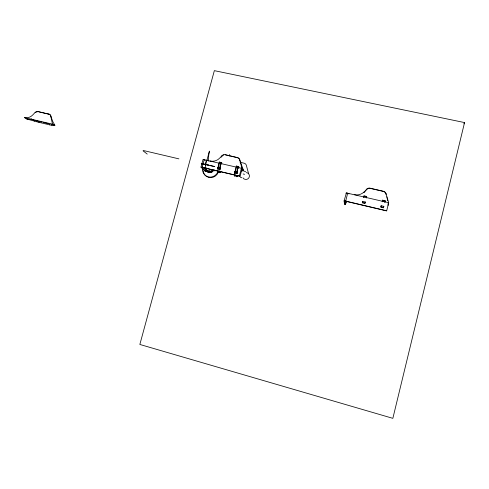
<?xml version="1.0" encoding="UTF-8"?>
<svg xmlns="http://www.w3.org/2000/svg" width="489" height="489" viewBox="0 0 489 489"><rect width="100%" height="100%" fill="white"/><g stroke="black" fill="none" stroke-linecap="round" stroke-linejoin="round"><path stroke-width="0.73" d="M234.94 175.49L234.971 174.817M363.779 197.391L364.054 195.832L366.695 196.444L366.671 197.049L364.042 196.407L364.054 195.832M388.113 203.882L388.694 202.703L385.949 193.583A3.478 3.356 -0.8 0 0 383.413 191.266L370.112 188.192A3.454 3.344 -3.5 0 0 366.781 189.145L363.957 192.434M366.408 198.008L366.695 196.444M364.189 192.171A18.668 1.956 -46.5 0 1 366.781 189.359L366.787 189.145M364.042 196.437L363.877 197.342M205.6 167.66L205.6 168.595M205.728 165.41C205.887 163.998 206.071 159.799 207.312 160.636M217.905 167.366L217.825 168.467L220.258 169.041L220.337 167.935L217.905 167.366L217.526 168.772L219.958 169.347L220.337 167.935M217.825 170.478L217.813 172.128M217.905 169.353C218.088 167.666 218.381 161.737 220.032 163.1M217.978 170.808L217.96 171.48M218.082 169.231L219.402 163.283M219.647 170.912L219.628 172.556M219.744 169.555C219.94 167.831 220.227 162.489 221.774 163.436M219.812 171.009L219.775 171.914M219.922 169.432C220.074 168.082 220.264 162.77 221.609 164.047M234.958 171.37L234.861 172.476L237.318 173.051L237.416 171.951L234.958 171.37L234.579 172.788L237.037 173.369L237.416 171.951M234.824 174.72L234.793 176.144M234.94 173.363C235.172 171.657 235.46 166.107 236.957 166.981M235.111 173.24L236.468 167.25M236.645 175.374L236.627 176.578M236.804 173.577C237.037 171.883 237.397 166.229 238.864 167.495M236.81 175.251L236.78 175.924M236.969 173.448C237.153 172.085 237.379 166.975 238.595 167.984M382.196 201.7L382.551 200.148L385.216 200.765L384.886 202.257M382.215 201.755L382.551 200.148M382.447 200.734L385.106 201.327M385.949 193.583L386.096 194.433M384.855 202.318L385.216 200.765M362.661 201.37L362.416 202.483L365.057 203.1L365.301 201.994L362.661 201.37L362.294 202.843L364.935 203.467L365.301 201.994M388.168 204.891L388.364 204.047L388.052 205.288M381.157 205.716L380.894 206.829L383.559 207.458L383.828 206.346L381.157 205.716L380.79 207.202L383.455 207.825L383.828 206.346M464.55 122.574L392.85 418.346L139.848 344.458L214.347 70.654L464.55 122.574L463.89 123.839M346.365 201.052L345.497 204.475L344.543 204.249L344.079 200.967L346.395 192.929L388.694 202.703L386.652 210.918L348.315 201.871A3.35 0.465 13.7 0 0 345.112 201.59M344.983 201.554L345.075 201.199M345.368 200.582L345.014 202.024L345.735 203.179L346.047 201.37L345.735 203.179M344.543 204.249L344.763 203.381M344.989 202.483L345.228 201.56M344.091 200.936L345.68 201.101L347.703 193.131M236.108 167.055L236.376 166.04L238.84 166.615L238.565 167.629M200.955 167.097L239.347 176.009L241.688 167.214L239.689 159.75A3.27 3.16 -39.7 0 0 237.391 157.556L225.129 154.72A3.258 3.142 -42 0 0 222.018 155.655L219.561 158.216A9.737 9.352 -43.4 0 1 210.264 161.003L210.356 161.119M219.06 163.075L219.329 162.061L221.761 162.629L221.493 163.644M229.219 156.015L229.604 154.567M241.401 168.295L203.051 159.469L200.967 167.189L205.166 171.229L206.046 171.437L206.578 169.451M202.153 167.238L204.219 159.603M202.629 166.92L202.367 167.886A3.179 0.434 15.2 0 1 204.757 167.99L240.105 176.333L242.11 168.558L243.198 169.952L242.954 170.869L241.499 170.527M206.933 160.239L209.408 151.095L208.345 157.764L208.467 160.649M207.966 160.661C205.588 157.079 205.154 168.809 205.569 169.335A4.132 0.966 -76.8 0 0 206.792 168.039M206.199 169.469L206.016 170.135L205.539 169.665L205.741 168.913M205.166 171.229L205.386 170.398M241.505 171.089L242.104 169.817L242.954 170.869L241.762 170.441M49.047 114.2L37.928 111.51A3.032 2.775 -56.2 0 0 35.122 112.427L32.842 114.86A9.065 8.258 -56.2 0 1 24.45 117.605L26.962 119.127A29.022 3.661 16.8 0 1 29.077 119.64L37.525 121.993A9.291 1.222 16.9 0 0 38.937 122.342L49.664 124.854L49.915 123.998M51.865 125.3L52.091 124.512L52.898 124.671A33.576 20.312 -66.6 0 0 54.731 124.872L54.829 125.649L50.99 125.147A9.291 1.235 16.8 0 1 49.664 124.854M34.585 121.125L34.792 120.416L36.834 120.942M36.394 121.682L36.626 120.893M38.937 122.348L39.187 121.486L42.048 122.158M201.688 163.607L208.803 165.227A7.598 1.07 15.2 0 0 205.802 164.634M242.196 169.799L243.198 169.952L243.002 169.139L242.263 169.035M39.016 111.914L49.114 114.243A3.038 2.647 -85.2 0 1 51.009 116.351M239.787 160.019A3.246 3.068 85.3 0 0 237.538 157.764L225.129 154.72M383.388 191.425L370.1 188.357A3.429 3.356 -8.8 0 0 366.774 189.353M37.17 121.021L38.882 121.419M240.081 162.262L244.115 163.198A3.172 3.075 -38.7 0 1 246.352 165.331L248.62 173.778M219.329 162.061L219.958 162.77L221.774 163.192M236.376 166.04L236.933 166.731L238.925 167.195M24.45 117.605L52.5 124.163L54.829 125.649M43.478 122.488L48.484 123.662M237.978 167.984L238.436 168.094M178.913 158.864L145.239 150.948A3.123 0.428 15.8 0 0 143.185 150.924L147.232 154.09M243.143 173.968L244.604 174.31M345.68 201.101L386.689 210.777M239.347 176.009L240.062 176.272M31.504 119.481L30.556 119.218A8.753 7.139 -25.8 0 1 26.962 119.133M34.792 120.416L32.463 119.75M240.331 177.22L241.774 177.745M201.743 167.281L202.807 167.666M203.247 159.451L203.785 159.652M204.188 159.799L205.117 160.141M206.138 160.52L206.474 160.643M345.045 201.095L346.023 201.468M243.571 170.899L245.704 171.786M346.554 192.935L347.771 193.406M348.4 193.65L349.024 193.895M208.931 161.168L208.595 160.887M35.122 112.427L35.446 112.635M37.928 111.51L38.289 111.743A3.013 2.781 -66.6 0 0 36.082 112.287M48.759 114.01A3.044 2.793 -55.8 0 1 50.728 116.04L53.112 122.323L54.731 124.866M202.434 167.947L206.046 171.437M202.128 164.316L201.193 163.387L214.805 166.59A14.157 1.974 15.1 0 0 210.007 165.612M222.018 155.661L222.232 155.912A17.763 4.633 -46.6 0 0 221.059 157.287M239.689 159.75L243.002 169.139M344.965 201.639L345.68 202.801M207.385 170.527L207.911 171.431M206.896 169.952L207.556 171.083A0.623 0.599 -46.7 0 0 207.929 171.358L208.565 171.511A3.429 3.307 -46.1 0 0 212.336 169.866M205.808 169.047L207.385 171.755A1.247 1.198 -46.6 0 0 208.118 172.299L208.76 172.452A4.046 3.9 -46 0 0 213.204 170.514M205.184 168.24L207.024 171.407A1.247 1.204 -46.7 0 0 207.764 171.951L208.406 172.104A4.053 3.906 -46.1 0 0 213.039 169.824M206.016 170.135L205.362 168.962M204.891 168.564L205.539 169.665M388.168 203.173L388.407 203.931M241.939 168.088L241.688 167.214M386.762 196.822L386.878 197.25M387.05 197.886L387.422 199.335M387.52 199.726L387.771 200.771M50.728 116.04L52.5 124.163M345.118 201.639L345.497 204.475M346.102 193.008L346.2 193.87M210.423 169.891A3.454 3.325 -46.1 0 1 205.062 167.379M213.583 170.282A3.405 3.282 -46 0 1 207.544 170.991M215.374 170.527A3.509 0.776 -76.8 0 1 214.573 169.952M234.971 175.325A3.527 0.691 -76.7 0 1 234.372 174.365M234.463 173.454A3.527 0.691 -76.7 0 1 234.867 171.492M246.248 172.623A3.496 3.392 -39.1 0 1 248.913 177.794A3.496 3.392 -39.1 0 1 242.996 177.855M217.923 171.578A8.056 7.763 -46 0 1 208.381 176.945A8.056 7.763 -46 0 1 202.703 167.984M210.288 161.333A8.056 7.763 -46 0 1 213.063 161.67M218.363 172.036A8.032 7.745 -46 0 1 203.069 170.698M31.455 118.882A4.682 0.978 -28.6 0 1 31.626 118.729M51.443 124.255A9.273 0.312 12.3 0 1 52.231 124.45M31.54 119.359A17.078 1.522 17.1 0 1 32.182 119.542M206.59 168.008A3.496 0.819 -76.8 0 1 205.735 168.729M218.901 171.388A4.15 0.905 -76.8 0 1 217.935 172.256M220.71 171.816A4.15 0.892 -76.8 0 1 219.75 172.684M220.398 171.883A3.509 0.758 -76.8 0 1 219.916 172.073M235.802 175.38A4.169 0.819 -76.7 0 1 234.903 176.266M235.612 175.3A3.527 0.691 -76.7 0 1 235.423 175.569M237.63 175.808A4.169 0.807 -76.7 0 1 236.737 176.7M237.446 175.734A3.527 0.685 -76.7 0 1 236.902 176.089M212.495 170.496A3.423 3.301 -46 0 1 208.919 171.859L208.283 171.706A0.623 0.599 -46.6 0 1 208.069 171.608M383.382 191.437A3.417 3.362 9.8 0 1 385.882 193.791M364.213 191.81A10.3 9.976 -7 0 1 354.256 194.64M222.244 155.93A3.234 3.148 -68.7 0 1 223.736 154.976M219.958 162.77A3.191 0.697 -76.8 0 1 220.081 163.082M236.933 166.731A3.209 0.63 -76.7 0 1 237.031 166.969"/></g></svg>
